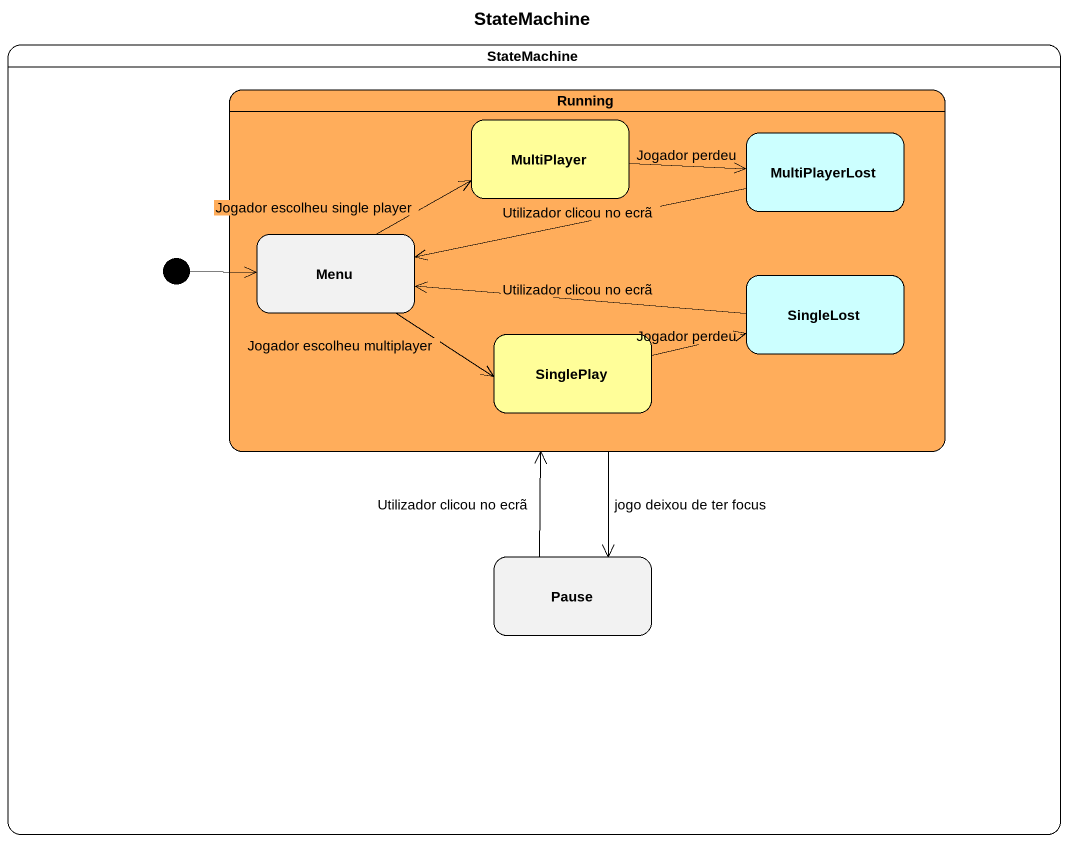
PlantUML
@startuml
title StateMachine
hide empty description
state StateMachine {
  state Running #FFAD5B {
    state MultiPlayer #FFFE99
    state MultiPlayerLost #CCFFFF
    state Menu
    state SingleLost #CCFFFF
    state SinglePlay #FFFE99
  }
  state initial1 <<start>>
  state Pause
}
Running --> Pause : jogo deixou de ter focus
MultiPlayer -right-> MultiPlayerLost : Jogador perdeu
MultiPlayerLost -left-> Menu : Utilizador clicou no ecrã
initial1 -right-> Menu
Menu -right-> MultiPlayer : Jogador escolheu single player
Menu -right-> SinglePlay : Jogador escolheu multiplayer
SingleLost -left-> Menu : Utilizador clicou no ecrã
SinglePlay -right-> SingleLost : Jogador perdeu
Pause -up-> Running : Utilizador clicou no ecrã
@enduml
